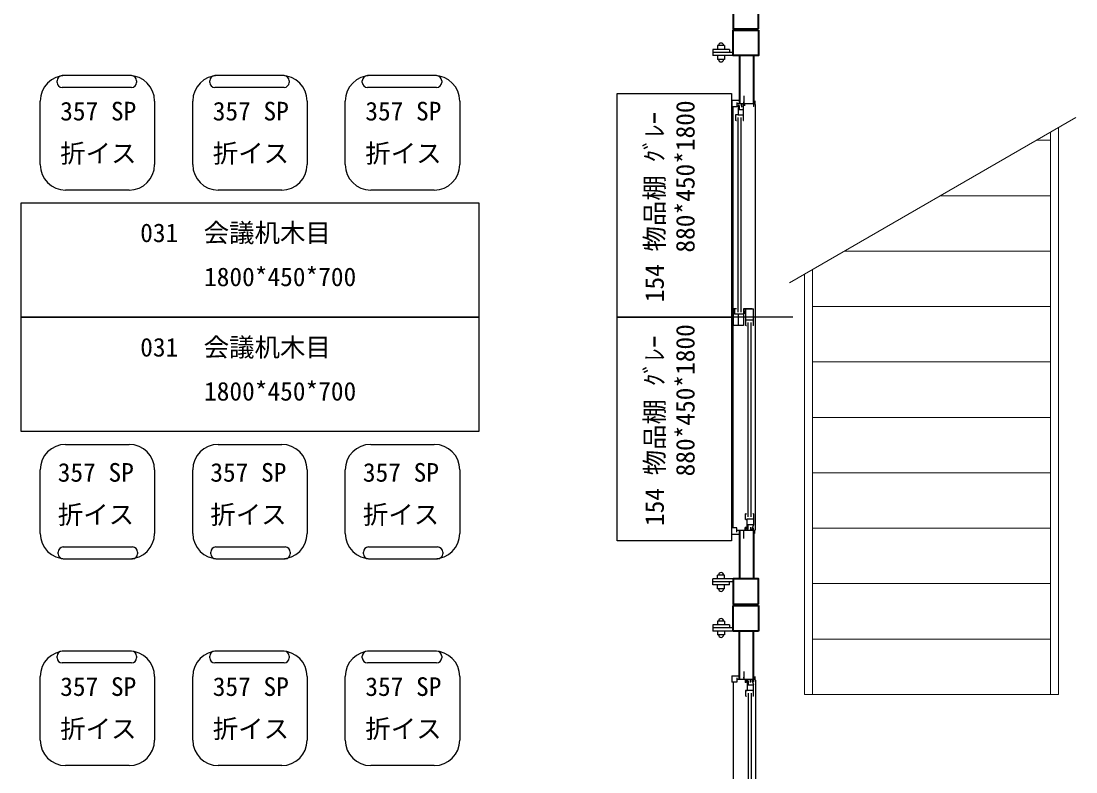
# Model space of a CAD drawing. Units: millimetres, scale not verified. Extents: x -9739 to 9926, y -7024 to 6958.
# Drawn here: x -4441 to -293, y -3924 to -972 of the extents above; entities that cross this region are included whole.
import ezdxf
from ezdxf.enums import TextEntityAlignment as Align

# ---------------------------------------------------------------- set-up
doc = ezdxf.new("R2010")
doc.units = ezdxf.units.MM
doc.header["$LTSCALE"] = 50
for name, color, linetype, lineweight in [('0-1', 7, 'Continuous', 25), ('0-2', 4, 'Continuous', 18), ('0-4', 7, 'Continuous', 25)]:
    doc.layers.add(name, color=color, linetype=linetype, lineweight=lineweight)
doc.styles.add('ＭＳ ゴシック', font='')
doc.styles.get('ＭＳ ゴシック').set_extended_font_data('MS Gothic')

msp = doc.modelspace()

# ---------------------------------------------------------------- linework, layer by layer
at = {"layer": '0-1'}
for p, q in [((-1674.22, -1068.3), (-1702.22, -1068.3)), ((-1702.22, -1068.3), (-1702.22, -1083.3)), ((-1674.22, -1068.3), (-1674.22, -1083.3)), ((-1720.72, -1083.3), (-1720.72, -1107.3)), ((-1655.72, -1083.3), (-1720.72, -1083.3)), ((-1640.72, -1095.3), (-1720.72, -1095.3)), ((-1640.72, -1107.3), (-1720.72, -1107.3)), ((-1702.22, -1107.3), (-1702.22, -1122.3)), ((-1674.22, -1107.3), (-1674.22, -1122.3)), ((-1655.72, -1083.3), (-1655.72, -1095.3)), ((-1674.22, -1122.3), (-1702.22, -1122.3)), ((-1645.72, -1283.3), (-1645.72, -1308.3)), ((-1645.72, -1283.3), (-1615.72, -1283.3)), ((-1598.97, -1266.3), (-1598.97, -1297.3)), ((-1640.97, -1308.3), (-1645.72, -1308.3)), ((-1640.97, -2964.3), (-1640.97, -1308.3)), ((-1625.97, -1308.3), (-1640.97, -1308.3)), ((-1625.97, -1291.3), (-1625.97, -1308.3)), ((-1555.97, -1297.3), (-1625.97, -1297.3)), ((-1621.22, -1303.3), (-1621.22, -1341.75)), ((-1617.02, -1303.3), (-1621.22, -1303.3)), ((-1599.72, -1320.55), (-1621.22, -1320.55)), ((-1617.02, -1303.3), (-1617.02, -1320.55)), ((-1607.22, -1305.3), (-1607.72, -1310.3)), ((-1607.22, -1305.3), (-1607.22, -1297.3)), ((-1602.72, -1300.3), (-1602.72, -1302.3)), ((-1599.72, -1300.3), (-1602.72, -1300.3)), ((-1602.72, -1305.3), (-1602.72, -1307.3)), ((-1599.72, -1307.3), (-1602.72, -1307.3)), ((-1598.97, -1291.3), (-1601.97, -1291.3)), ((-1599.72, -1363.3), (-1599.72, -1300.3)), ((-1595.82, -1297.3), (-1595.82, -1305.3)), ((-1552.97, -1300.8), (-1556.47, -1297.3)), ((-1555.97, -1286), (-1555.97, -1297.3)), ((-1552.97, -2971.8), (-1552.97, -1300.8)), ((-1631.22, -1340.8), (-1631.22, -1363.3)), ((-1621.22, -1340.8), (-1631.22, -1340.8)), ((-1628.02, -1363.3), (-1631.22, -1363.3)), ((-1629.12, -1363.3), (-1627.72, -1363.3)), ((-1599.72, -1341.75), (-1621.22, -1341.75)), ((-1620.72, -2115.8), (-1620.72, -1351.3)), ((-1608.72, -2115.8), (-1608.72, -1351.3)), ((-1601.72, -1363.3), (-1599.72, -1363.3)), ((-1641.22, -2103.8), (-1641.22, -2168.8)), ((-1627.72, -2103.8), (-1641.22, -2103.8)), ((-1634.92, -2103.8), (-1634.92, -2124.8)), ((-1599.72, -2103.8), (-1601.72, -2103.8)), ((-1599.72, -2103.8), (-1599.72, -2168.8)), ((-1597.72, -2103.8), (-1560.72, -2103.8)), ((-1597.72, -2116.8), (-1597.72, -2103.8)), ((-1566.02, -2103.8), (-1597.22, -2103.8)), ((-1594.12, -2111.8), (-1594.12, -2120.1)), ((-1592.22, -2103.8), (-1592.22, -2168.8)), ((-1560.72, -2168.8), (-1560.72, -2103.8)), ((-1406.3, -2136.3), (-1866.31, -2136.3)), ((-1599.72, -2124.8), (-1634.92, -2124.8)), ((-1619.47, -2168.8), (-1619.47, -2124.8)), ((-1599.72, -2120.1), (-1594.12, -2120.1)), ((-1592.22, -2147), (-1560.72, -2147)), ((-1581.72, -2921.3), (-1581.72, -2156.8)), ((-1569.72, -2921.3), (-1569.72, -2156.8)), ((-1599.72, -2168.8), (-1641.22, -2168.8)), ((-1589.02, -2168.8), (-1592.22, -2168.8)), ((-1590.12, -2168.8), (-1588.72, -2168.8)), ((-1560.72, -2168.8), (-1562.72, -2168.8)), ((-1589.02, -2909.3), (-1592.22, -2909.3)), ((-1591.22, -2931.8), (-1586.22, -2931.8)), ((-1590.12, -2909.3), (-1588.72, -2909.3)), ((-1586.22, -2969.3), (-1586.22, -2930.85)), ((-1560.72, -2930.85), (-1586.22, -2930.85)), ((-1586.22, -2954.3), (-1586.22, -2931.8)), ((-1560.72, -2909.3), (-1562.72, -2909.3)), ((-1560.72, -2909.3), (-1560.72, -2954.31)), ((-1645.72, -2989.3), (-1645.72, -2964.3)), ((-1640.97, -2964.3), (-1645.72, -2964.3)), ((-1625.97, -2964.3), (-1640.97, -2964.3)), ((-1625.97, -2981.3), (-1625.97, -2964.3)), ((-1598.97, -2981.3), (-1601.97, -2981.3)), ((-1598.97, -3006.3), (-1598.97, -2975.3)), ((-1593.72, -2975.3), (-1593.72, -2962.8)), ((-1589.72, -2962.8), (-1593.72, -2962.8)), ((-1589.72, -2975.3), (-1589.72, -2962.8)), ((-1560.72, -2952.6), (-1586.22, -2952.6)), ((-1582.02, -2969.3), (-1586.22, -2969.3)), ((-1582.02, -2969.3), (-1582.02, -2952.6)), ((-1572.72, -2962.3), (-1572.23, -2967.28)), ((-1572.22, -2967.31), (-1572.22, -2975.3)), ((-1567.72, -2967.3), (-1567.72, -2965.3)), ((-1564.72, -2965.3), (-1567.72, -2965.3)), ((-1567.72, -2972.3), (-1567.72, -2970.3)), ((-1564.72, -2972.3), (-1567.72, -2972.3)), ((-1564.72, -2965.24), (-1560.72, -2954.31)), ((-1564.72, -2965.24), (-1564.72, -2972.3)), ((-1560.22, -2965.3), (-1561.72, -2965.3)), ((-1560.22, -2975.3), (-1560.22, -2965.3)), ((-1552.97, -2971.8), (-1556.47, -2975.3)), ((-1645.72, -2989.3), (-1615.72, -2989.3)), ((-1674.22, -3150.3), (-1702.22, -3150.3)), ((-1702.22, -3165.3), (-1702.22, -3150.3)), ((-1674.22, -3165.3), (-1674.22, -3150.3)), ((-1720.72, -3189.3), (-1720.72, -3165.3)), ((-1640.72, -3165.3), (-1720.72, -3165.3)), ((-1640.72, -3177.3), (-1720.72, -3177.3)), ((-1655.72, -3189.3), (-1720.72, -3189.3)), ((-1702.22, -3204.3), (-1702.22, -3189.3)), ((-1674.22, -3204.3), (-1674.22, -3189.3)), ((-1655.72, -3189.3), (-1655.72, -3177.3)), ((-1674.22, -3204.3), (-1702.22, -3204.3)), ((-1655.72, -3346.3), (-1720.72, -3346.3)), ((-1720.72, -3346.3), (-1720.72, -3370.3)), ((-1640.72, -3358.3), (-1720.72, -3358.3)), ((-1702.22, -3331.3), (-1702.22, -3346.3)), ((-1674.22, -3331.3), (-1702.22, -3331.3)), ((-1674.22, -3331.3), (-1674.22, -3346.3)), ((-1655.72, -3346.3), (-1655.72, -3358.3)), ((-1640.72, -3370.3), (-1720.72, -3370.3)), ((-1702.22, -3370.3), (-1702.22, -3385.3)), ((-1674.22, -3385.3), (-1702.22, -3385.3)), ((-1674.22, -3370.3), (-1674.22, -3385.3)), ((-1645.72, -3546.3), (-1615.72, -3546.3)), ((-1645.72, -3546.3), (-1645.72, -3571.3)), ((-1625.97, -3554.3), (-1625.97, -3571.3)), ((-1555.97, -3560.3), (-1625.97, -3560.3)), ((-1598.97, -3554.3), (-1601.97, -3554.3)), ((-1598.97, -3529.3), (-1598.97, -3560.3)), ((-1593.72, -3560.3), (-1593.72, -3572.8)), ((-1589.72, -3560.3), (-1589.72, -3572.8)), ((-1582.02, -3566.3), (-1586.22, -3566.3)), ((-1586.22, -3566.3), (-1586.22, -3604.75)), ((-1582.02, -3566.3), (-1582.02, -3583)), ((-1572.22, -3568.28), (-1572.22, -3560.3)), ((-1564.72, -3570.36), (-1564.72, -3563.3)), ((-1560.22, -3560.3), (-1560.22, -3570.3)), ((-1552.97, -3563.8), (-1556.47, -3560.3)), ((-1555.97, -3549), (-1555.97, -3560.3)), ((-1552.97, -3563.8), (-1552.97, -5234.8)), ((-1640.97, -3571.3), (-1645.72, -3571.3)), ((-1625.97, -3571.3), (-1640.97, -3571.3)), ((-1640.97, -3571.3), (-1640.97, -5227.3)), ((-1589.72, -3572.8), (-1593.72, -3572.8)), ((-1592.22, -3603.8), (-1592.22, -3626.3)), ((-1586.72, -3603.8), (-1592.22, -3603.8)), ((-1591.22, -3603.8), (-1586.22, -3603.8)), ((-1586.22, -3581.3), (-1586.22, -3603.8)), ((-1560.72, -3583), (-1586.22, -3583)), ((-1560.72, -3604.75), (-1586.22, -3604.75)), ((-1572.72, -3573.3), (-1572.23, -3568.31)), ((-1567.72, -3568.3), (-1567.72, -3570.3)), ((-1564.72, -3570.3), (-1567.72, -3570.3)), ((-1564.72, -3570.36), (-1560.72, -3581.29)), ((-1560.22, -3570.3), (-1561.72, -3570.3)), ((-1560.72, -3626.3), (-1560.72, -3581.29)), ((-1589.02, -3626.3), (-1592.22, -3626.3)), ((-1590.12, -3626.3), (-1588.72, -3626.3)), ((-1581.72, -3614.3), (-1581.72, -4378.8)), ((-1569.72, -3614.3), (-1569.72, -4378.8)), ((-1560.72, -3626.3), (-1562.72, -3626.3))]:
    msp.add_line(p, q, dxfattribs=at)
at = {"layer": '0-1', "color": 2, "lineweight": 40}
for p, q in [((-1615.72, -1107.3), (-1615.72, -1297.3)), ((-1560.72, -1107.3), (-1560.72, -1297.3)), ((-1615.72, -2975.3), (-1615.72, -3165.3)), ((-1560.72, -2975.3), (-1560.72, -3165.3)), ((-1640.72, -3270.3), (-1540.72, -3270.3)), ((-1640.72, -3370.3), (-1640.72, -3270.3)), ((-1540.72, -3270.3), (-1540.72, -3370.3)), ((-1540.72, -3370.3), (-1640.72, -3370.3)), ((-1615.72, -3560.3), (-1615.72, -3370.3)), ((-1560.72, -3560.3), (-1560.72, -3370.3))]:
    msp.add_line(p, q, dxfattribs=at)
for points in [[(-1540.72, -1002.3), (-1540.72, -902.3), (-1640.72, -902.3), (-1640.72, -1002.3)], [(-1540.72, -1007.3), (-1540.72, -1107.3), (-1640.72, -1107.3), (-1640.72, -1007.3)], [(-1540.72, -3265.3), (-1540.72, -3165.3), (-1640.72, -3165.3), (-1640.72, -3265.3)]]:
    msp.add_lwpolyline(points, close=True, dxfattribs=at)
at = {"layer": '0-1'}
for points in [[(-1560.22, -1297.3), (-1560.22, -1307.3), (-1561.72, -1307.3)], [(-1586.72, -2931.8), (-1592.22, -2931.8), (-1592.22, -2909.3)], [(-1555.97, -2986.6), (-1555.97, -2975.3), (-1625.97, -2975.3)], [(-1564.72, -3563.3), (-1567.72, -3563.3), (-1567.72, -3565.3)]]:
    msp.add_lwpolyline(points, dxfattribs=at)
for centre, radius, start, end in [((-1688.22, -1068.3), 10, 0, 180), ((-1688.22, -1122.3), 10, 180, 0), ((-1572.52, -2967.31), 0.3, 0, 5.71059), ((-1688.22, -3150.3), 10, 0, 180), ((-1688.22, -3204.3), 10, 180, 0), ((-1688.22, -3331.3), 10, 0, 180), ((-1688.22, -3385.3), 10, 180, 0), ((-1572.52, -3568.28), 0.3, 354.2894, 0)]:
    msp.add_arc(centre, radius, start, end, dxfattribs=at)
at = {"layer": '0-2'}
for p, q in [((-1418.71, -2000.5), (-292.74, -1350.42)), ((-392.72, -3619.8), (-392.72, -1408.15)), ((-360.72, -3619.8), (-360.72, -1389.67)), ((-448.99, -1440.63), (-392.72, -1440.63)), ((-826.43, -1658.55), (-392.72, -1658.55)), ((-1203.88, -1876.47), (-392.72, -1876.47)), ((-1328.72, -1948.55), (-1328.72, -3619.8)), ((-1360.72, -1967.02), (-1360.72, -3619.8)), ((-1328.72, -2094.38), (-392.72, -2094.38)), ((-1328.72, -2312.3), (-392.72, -2312.3)), ((-1328.72, -2530.22), (-392.72, -2530.22)), ((-1328.72, -2748.13), (-392.72, -2748.13)), ((-1328.72, -2966.05), (-392.72, -2966.05)), ((-1328.72, -3183.97), (-392.72, -3183.97)), ((-1328.72, -3401.88), (-392.72, -3401.88)), ((-1328.72, -3619.8), (-1360.72, -3619.8))]:
    msp.add_line(p, q, dxfattribs=at)
msp.add_lwpolyline([(-1328.72, -3619.8), (-392.72, -3619.8), (-360.72, -3619.8)], dxfattribs=at)
at = {"layer": '0-4'}
for p, q in [((-4007.03, -1186.3), (-4279.3, -1186.3)), ((-3407.03, -1186.3), (-3679.3, -1186.3)), ((-2807.03, -1186.3), (-3079.3, -1186.3)), ((-4299.3, -1212.87), (-4299.3, -1206.3)), ((-4007.03, -1232.87), (-4279.3, -1232.87)), ((-3987.03, -1206.3), (-3987.03, -1212.87)), ((-3699.3, -1212.87), (-3699.3, -1206.3)), ((-3407.03, -1232.87), (-3679.3, -1232.87)), ((-3387.03, -1206.3), (-3387.03, -1212.87)), ((-3099.3, -1212.87), (-3099.3, -1206.3)), ((-2807.03, -1232.87), (-3079.3, -1232.87)), ((-2787.03, -1206.3), (-2787.03, -1212.87)), ((-4366.06, -1536.3), (-4366.06, -1286.3)), ((-3916.06, -1286.3), (-3916.06, -1536.3)), ((-3766.06, -1536.3), (-3766.06, -1286.3)), ((-3316.06, -1286.3), (-3316.06, -1536.3)), ((-3166.06, -1536.3), (-3166.06, -1286.3)), ((-2716.06, -1286.3), (-2716.06, -1536.3)), ((-4016.06, -1636.3), (-4266.06, -1636.3)), ((-3416.06, -1636.3), (-3666.06, -1636.3)), ((-2816.06, -1636.3), (-3066.06, -1636.3)), ((-4266.06, -2636.3), (-4016.06, -2636.3)), ((-3666.06, -2636.3), (-3416.06, -2636.3)), ((-3066.06, -2636.3), (-2816.06, -2636.3)), ((-4366.06, -2986.3), (-4366.06, -2736.3)), ((-3916.06, -2736.3), (-3916.06, -2986.3)), ((-3766.06, -2986.3), (-3766.06, -2736.3)), ((-3316.06, -2736.3), (-3316.06, -2986.3)), ((-3166.06, -2986.3), (-3166.06, -2736.3)), ((-2716.06, -2736.3), (-2716.06, -2986.3)), ((-4295.08, -3066.3), (-4295.08, -3059.73)), ((-4275.08, -3039.73), (-4002.81, -3039.73)), ((-3982.81, -3059.73), (-3982.81, -3066.3)), ((-3695.08, -3066.3), (-3695.08, -3059.73)), ((-3675.08, -3039.73), (-3402.81, -3039.73)), ((-3382.81, -3059.73), (-3382.81, -3066.3)), ((-3095.08, -3066.3), (-3095.08, -3059.73)), ((-3075.08, -3039.73), (-2802.81, -3039.73)), ((-2782.81, -3059.73), (-2782.81, -3066.3)), ((-4275.08, -3086.3), (-4002.81, -3086.3)), ((-3675.08, -3086.3), (-3402.81, -3086.3)), ((-3075.08, -3086.3), (-2802.81, -3086.3)), ((-4299.3, -3475.87), (-4299.3, -3469.3)), ((-4007.03, -3449.3), (-4279.3, -3449.3)), ((-3987.03, -3469.3), (-3987.03, -3475.87)), ((-3699.3, -3475.87), (-3699.3, -3469.3)), ((-3407.03, -3449.3), (-3679.3, -3449.3)), ((-3387.03, -3469.3), (-3387.03, -3475.87)), ((-3099.3, -3475.87), (-3099.3, -3469.3)), ((-2807.03, -3449.3), (-3079.3, -3449.3)), ((-2787.03, -3469.3), (-2787.03, -3475.87)), ((-4007.03, -3495.87), (-4279.3, -3495.87)), ((-3407.03, -3495.87), (-3679.3, -3495.87)), ((-2807.03, -3495.87), (-3079.3, -3495.87)), ((-4366.06, -3799.3), (-4366.06, -3549.3)), ((-3916.06, -3549.3), (-3916.06, -3799.3)), ((-3766.06, -3799.3), (-3766.06, -3549.3)), ((-3316.06, -3549.3), (-3316.06, -3799.3)), ((-3166.06, -3799.3), (-3166.06, -3549.3)), ((-2716.06, -3549.3), (-2716.06, -3799.3)), ((-4016.06, -3899.3), (-4266.06, -3899.3)), ((-3416.06, -3899.3), (-3666.06, -3899.3)), ((-2816.06, -3899.3), (-3066.06, -3899.3))]:
    msp.add_line(p, q, dxfattribs=at)
for points in [[(-1647.33, -2136.21), (-2097.33, -2136.21), (-2097.33, -1256.21), (-1647.33, -1256.21)], [(-4441.06, -2136.3), (-4441.06, -1686.3), (-2641.06, -1686.3), (-2641.06, -2136.3)], [(-4441.06, -2586.3), (-4441.06, -2136.3), (-2641.06, -2136.3), (-2641.06, -2586.3)], [(-1647.33, -3016.21), (-2097.33, -3016.21), (-2097.33, -2136.21), (-1647.33, -2136.21)]]:
    msp.add_lwpolyline(points, close=True, dxfattribs=at)
for centre, radius, start, end in [((-4266.06, -1286.3), 100, 90, 180), ((-4279.3, -1206.3), 20, 90, 180), ((-4016.06, -1286.3), 100, 0, 90), ((-4007.03, -1206.3), 20, 0, 90), ((-3666.06, -1286.3), 100, 90, 180), ((-3679.3, -1206.3), 20, 90, 180), ((-3416.06, -1286.3), 100, 0, 90), ((-3407.03, -1206.3), 20, 0, 90), ((-3066.06, -1286.3), 100, 90, 180), ((-3079.3, -1206.3), 20, 90, 180), ((-2816.06, -1286.3), 100, 0, 90), ((-2807.03, -1206.3), 20, 0, 90), ((-4279.3, -1212.87), 20, 180, 270), ((-4007.03, -1212.87), 20, 270, 0), ((-3679.3, -1212.87), 20, 180, 270), ((-3407.03, -1212.87), 20, 270, 0), ((-3079.3, -1212.87), 20, 180, 270), ((-2807.03, -1212.87), 20, 270, 0), ((-4266.06, -1536.3), 100, 180, 270), ((-4016.06, -1536.3), 100, 270, 0), ((-3666.06, -1536.3), 100, 180, 270), ((-3416.06, -1536.3), 100, 270, 0), ((-3066.06, -1536.3), 100, 180, 270), ((-2816.06, -1536.3), 100, 270, 0), ((-4266.06, -2736.3), 100, 90, 180), ((-4016.06, -2736.3), 100, 0, 90), ((-3666.06, -2736.3), 100, 90, 180), ((-3416.06, -2736.3), 100, 0, 90), ((-3066.06, -2736.3), 100, 90, 180), ((-2816.06, -2736.3), 100, 0, 90), ((-4266.06, -2986.3), 100, 180, 270), ((-4016.06, -2986.3), 100, 270, 0), ((-3666.06, -2986.3), 100, 180, 270), ((-3416.06, -2986.3), 100, 270, 0), ((-3066.06, -2986.3), 100, 180, 270), ((-2816.06, -2986.3), 100, 270, 0), ((-4275.08, -3059.73), 20, 90, 180), ((-4275.08, -3066.3), 20, 180, 270), ((-4002.81, -3059.73), 20, 0, 90), ((-4002.81, -3066.3), 20, 270, 0), ((-3675.08, -3059.73), 20, 90, 180), ((-3675.08, -3066.3), 20, 180, 270), ((-3402.81, -3059.73), 20, 0, 90), ((-3402.81, -3066.3), 20, 270, 0), ((-3075.08, -3059.73), 20, 90, 180), ((-3075.08, -3066.3), 20, 180, 270), ((-2802.81, -3059.73), 20, 0, 90), ((-2802.81, -3066.3), 20, 270, 0), ((-4266.06, -3549.3), 100, 90, 180), ((-4279.3, -3469.3), 20, 90, 180), ((-4279.3, -3475.87), 20, 180, 270), ((-4016.06, -3549.3), 100, 0, 90), ((-4007.03, -3469.3), 20, 0, 90), ((-4007.03, -3475.87), 20, 270, 0), ((-3666.06, -3549.3), 100, 90, 180), ((-3679.3, -3469.3), 20, 90, 180), ((-3679.3, -3475.87), 20, 180, 270), ((-3416.06, -3549.3), 100, 0, 90), ((-3407.03, -3469.3), 20, 0, 90), ((-3407.03, -3475.87), 20, 270, 0), ((-3066.06, -3549.3), 100, 90, 180), ((-3079.3, -3469.3), 20, 90, 180), ((-3079.3, -3475.87), 20, 180, 270), ((-2816.06, -3549.3), 100, 0, 90), ((-2807.03, -3469.3), 20, 0, 90), ((-2807.03, -3475.87), 20, 270, 0), ((-4266.06, -3799.3), 100, 180, 270), ((-4016.06, -3799.3), 100, 270, 0), ((-3666.06, -3799.3), 100, 180, 270), ((-3416.06, -3799.3), 100, 270, 0), ((-3066.06, -3799.3), 100, 180, 270), ((-2816.06, -3799.3), 100, 270, 0)]:
    msp.add_arc(centre, radius, start, end, dxfattribs=at)

# ---------------------------------------------------------------- texts
at = {"layer": '0-4', "color": 4, "style": 'ＭＳ ゴシック'}
for s, p in [('357 SP', (-4287.28, -1384.56)), ('357 SP', (-3687.28, -1384.56)), ('357 SP', (-3087.28, -1384.56)), ('折イス', (-4287.28, -1550.5)), ('折イス', (-3687.28, -1550.5)), ('折イス', (-3087.28, -1550.5)), ('031\u3000会議机木目', (-3972.64, -1862.94)), ('1800*450*700', (-3721.53, -2036.13)), ('031\u3000会議机木目', (-3972.64, -2312.94)), ('1800*450*700', (-3721.53, -2486.13)), ('357 SP', (-4296.85, -2805.11)), ('357 SP', (-3696.85, -2805.11)), ('357 SP', (-3096.85, -2805.11)), ('折イス', (-4296.85, -2971.05)), ('折イス', (-3696.85, -2971.05)), ('折イス', (-3096.85, -2971.05)), ('357 SP', (-4287.28, -3647.56)), ('357 SP', (-3687.28, -3647.56)), ('357 SP', (-3087.28, -3647.56)), ('折イス', (-4287.28, -3813.5)), ('折イス', (-3687.28, -3813.5)), ('折イス', (-3087.28, -3813.5))]:
    msp.add_text(s, height=73.31, dxfattribs=at).set_placement(p, align=Align.BOTTOM_LEFT)
for s, p in [('880*450*1800', (-1770.45, -1882.16)), ('154 物品棚 ｸﾞﾚｰ', (-1891.32, -2077.41)), ('880*450*1800', (-1770.45, -2762.16)), ('154 物品棚 ｸﾞﾚｰ', (-1891.32, -2957.41))]:
    msp.add_text(s, height=73.31, rotation=90, dxfattribs=at).set_placement(p, align=Align.BOTTOM_LEFT)

doc.saveas('drawing.dxf')
